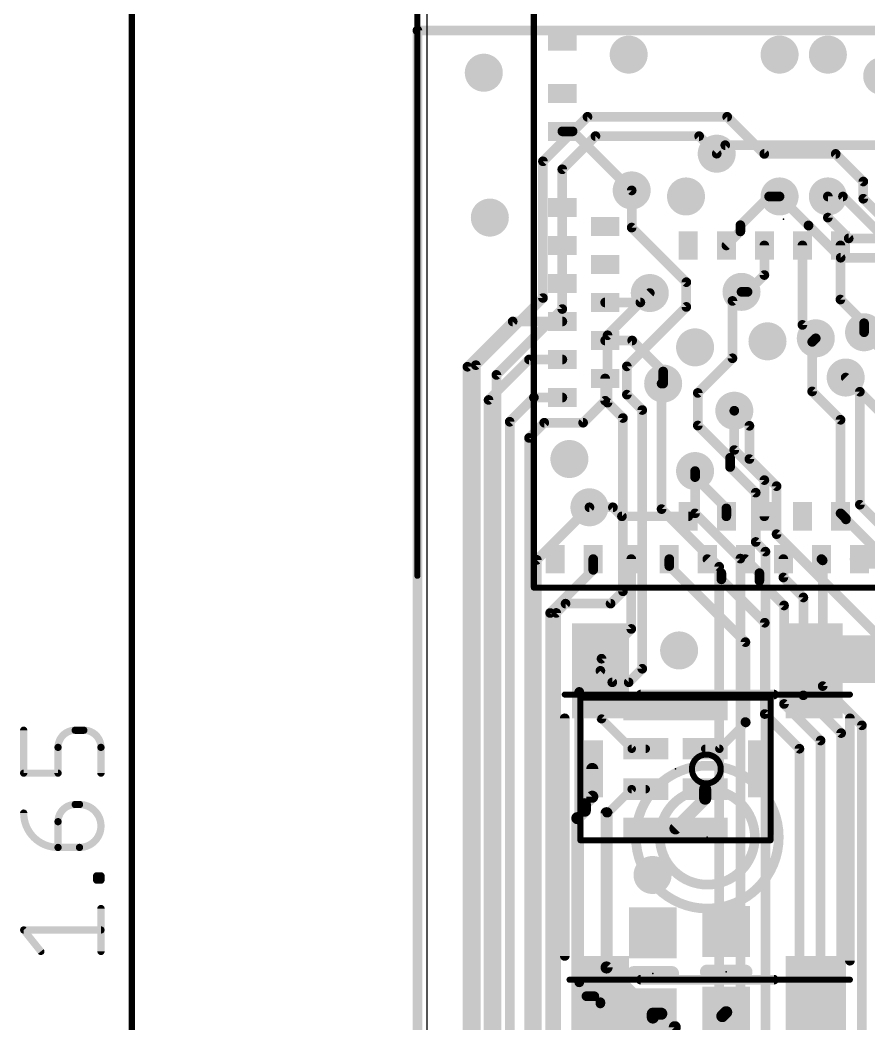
# Model space of a CAD drawing. Extents: x -8.4 to 59.4, y -0.3 to 49.3.
# Drawn here: x -8.36 to 9.5, y 17.07 to 38.19 of the extents above; entities that cross this region are included whole.
import ezdxf

# ---------------------------------------------------------------- set-up
doc = ezdxf.new("R2010")
doc.units = 0
for name, color, linetype in [('1', 12, 'CONTINUOUS'), ('16', 5, 'CONTINUOUS'), ('18', 110, 'CONTINUOUS'), ('20', 4, 'CONTINUOUS'), ('21', 40, 'CONTINUOUS'), ('22', 6, 'CONTINUOUS'), ('23', 40, 'CONTINUOUS'), ('24', 53, 'CONTINUOUS'), ('47', 253, 'CONTINUOUS'), ('52', 253, 'CONTINUOUS')]:
    doc.layers.add(name, color=color, linetype=linetype)

# ---------------------------------------------------------------- blocks, each defined once
blk = doc.blocks.new('RECT')
blk.add_solid([(-0.5, -0.5), (0.5, -0.5), (-0.5, 0.5), (0.5, 0.5)])
blk = doc.blocks.new('ROUNDV')
at = {"const_width": 0.5}
blk.add_lwpolyline([(0, -0.25, 1), (0, 0.25, 1), (0, -0.25)], format="xyb", dxfattribs=at)

msp = doc.modelspace()

# ---------------------------------------------------------------- linework, layer by layer
at = {"layer": '1'}
for points, const_width in [([(13.589, 37.973), (0, 37.973)], 0.2032), ([(0, 37.973), (0, 7.112)], 0.2032), ([(3.05, 35.85), (3.266, 35.85)], 0.2032), ([(4.5085, 34.6075), (3.266, 35.85)], 0.2032), ([(6.2974, 35.3804), (6.477, 35.56)], 0.2032), ([(10.3532, 35.56), (6.477, 35.56)], 0.2032), ([(6.7952, 33.8762), (7.3995, 34.4805)], 0.2032), ([(7.3995, 34.4805), (7.62, 34.4805)], 0.2032), ([(8.9535, 34.4805), (8.636, 34.4805)], 0.2032), ([(9.7, 33.734), (8.9535, 34.4805)], 0.2032), ([(6.5, 33.45), (6.7952, 33.7452)], 0.2032), ([(6.7952, 33.7452), (6.7952, 33.8762)], 0.2032), ([(7.3, 33.45), (7.3, 32.827)], 0.2032), ([(8.1, 33.45), (8.1, 31.778)], 0.2032), ([(8.9, 32.3115), (8.9, 33.45)], 0.2032), ([(7.3, 32.827), (6.9461, 32.4731)], 0.2032), ([(4.8895, 32.4485), (4.691, 32.25)], 0.2032), ([(6.9461, 32.4731), (6.8191, 32.4731)], 0.2032), ([(4.691, 32.25), (3.95, 32.25)], 0.2032), ([(9.398, 31.8135), (8.9, 32.3115)], 0.2032), ([(2.005, 31.85), (1.0525, 30.8975)], 0.2032), ([(3.05, 31.85), (2.005, 31.85)], 0.2032), ([(9.398, 31.623), (9.398, 31.8135)], 0.2032), ([(8.1, 31.778), (8.382, 31.496)], 0.2032), ([(3.95, 31.45), (4.5183, 31.45)], 0.2032), ([(5.1707, 30.7975), (4.5183, 31.45)], 0.2032), ([(2.348, 31.05), (1.497, 30.199)], 0.2032), ([(2.348, 31.05), (3.05, 31.05)], 0.2032), ([(1.0525, 30.8975), (1.0525, 11.2945)], 0.2032), ([(5.1707, 30.5435), (5.1707, 30.7975)], 0.2032), ([(3.95, 30.65), (3.95, 30.183)], 0.2032), ([(9.7, 29.9812), (9.0107, 30.6705)], 0.2032), ([(1.497, 30.199), (1.497, 11.4466)], 0.2032), ([(2.4515, 30.25), (1.9415, 29.74)], 0.2032), ([(3.05, 30.25), (2.4515, 30.25)], 0.2032), ([(3.95, 30.183), (3.4868, 29.7198)], 0.2032), ([(6.6675, 29.972), (6.6665, 29.971)], 0.2032), ([(6.6665, 29.971), (6.6665, 29.1455)], 0.2032), ([(1.9415, 29.74), (1.9415, 11.5852)], 0.2032), ([(2.6688, 29.7198), (2.3487, 29.3997)], 0.2032), ([(3.4868, 29.7198), (2.6688, 29.7198)], 0.2032), ([(2.3487, 29.3997), (2.3487, 11.7745)], 0.2032), ([(7.3, 28.512), (6.6665, 29.1455)], 0.2032), ([(5.842, 28.702), (5.842, 28.575)], 0.2032), ([(6.5, 27.917), (5.842, 28.575)], 0.2032), ([(7.3, 27.75), (7.3, 28.512)], 0.2032), ([(4.113, 27.94), (3.6195, 27.94)], 0.2032), ([(4.303, 27.75), (4.113, 27.94)], 0.2032), ([(6.5, 27.75), (6.5, 27.917)], 0.2032), ([(5.7, 27.75), (4.303, 27.75)], 0.2032), ([(10.1, 26.85), (9.3, 26.85)], 0.4064), ([(3.7, 26.85), (3.7, 26.6235)], 0.2032), ([(4.5, 25.381), (4.5, 26.85)], 0.2032), ([(5.3, 26.85), (5.3, 26.704)], 0.2032), ([(6.1, 26.85), (6.3952, 26.5548)], 0.2032), ([(6.9, 26.85), (7.1952, 26.5548)], 0.2032), ([(7.7, 26.85), (7.7, 26.463)], 0.2032), ([(8.5, 26.85), (8.527, 26.823)], 0.2032), ([(8.527, 26.823), (8.527, 24.177)], 0.2032), ([(3.7, 26.6235), (2.7924, 25.7159)], 0.2032), ([(5.3, 26.704), (6.9014, 25.1026)], 0.2032), ([(6.3952, 26.5548), (6.3952, 26.4238)], 0.2032), ([(7.1952, 26.5548), (7.1952, 26.3931)], 0.2032), ([(6.3952, 26.4238), (7.3078, 25.5112)], 0.2032), ([(7.1952, 26.3931), (7.7142, 25.8741)], 0.2032), ([(7.7, 26.463), (8.1206, 26.0424)], 0.2032), ([(8.1206, 26.0424), (8.1206, 23.9836)], 0.2032), ([(2.7924, 25.7159), (2.7924, 12.0909)], 0.2032), ([(7.7142, 25.8741), (7.7142, 23.8024)], 0.2032), ([(7.3078, 25.5112), (7.3078, 23.5897)], 0.2032), ([(3.8735, 24.7545), (4.5, 25.381)], 0.2032), ([(6.9014, 25.1026), (6.9014, 23.4214)], 0.2032), ([(3.8735, 23.495), (3.8735, 24.7545)], 0.2032), ([(8.1206, 23.9836), (8.9153, 23.1889)], 0.2032), ([(9.3519, 23.3521), (8.527, 24.177)], 0.2032), ([(7.7142, 23.8024), (8.4835, 23.0331)], 0.2032), ([(7.3078, 23.5897), (8.0375, 22.86)], 0.2032), ([(4.5095, 22.859), (3.8735, 23.495)], 0.1778), ([(6.9083, 23.4145), (6.3528, 22.859)], 0.1778), ([(6.9014, 23.4214), (6.9083, 23.4145)], 0.2032), ([(9.3519, 23.3521), (9.3519, 16.1751)], 0.2032), ([(8.9153, 23.1889), (8.9153, 15.9767)], 0.2032), ([(8.4835, 23.0331), (8.4835, 15.7851)], 0.2032), ([(4.8045, 22.859), (4.5095, 22.859)], 0.1778), ([(6.3528, 22.859), (6.0545, 22.859)], 0.1778), ([(8.0375, 22.86), (8.0375, 15.5845)], 0.2032), ([(3.6795, 22.434), (3.6795, 21.85)], 0.254), ([(3.6795, 21.85), (3.5227, 21.6932)], 0.254), ([(4.5084, 22.009), (4.0032, 21.5038)], 0.1778), ([(4.5084, 22.009), (4.8045, 22.009)], 0.1778), ([(6.0545, 22.009), (6.0545, 21.809)], 0.254), ([(3.5227, 21.6932), (3.5227, 21.5567)], 0.254), ([(6.0545, 21.809), (5.4295, 21.184)], 0.254), ([(3.5227, 21.5567), (3.3655, 21.3995)], 0.254), ([(3.9799, 21.5038), (3.9799, 18.2571)], 0.254), ([(3.9799, 21.5038), (4.0032, 21.5038)], 0.1778), ([(3.3655, 21.3995), (3.3655, 15.118)], 0.254), ([(3.9799, 18.2571), (4.953, 17.284)], 0.254), ([(4.953, 17.2037), (4.3863, 16.637)], 0.254), ([(4.953, 17.284), (5.1315, 17.284)], 0.254), ([(4.953, 17.284), (4.953, 17.2037)], 0.254), ([(5.415, 17.0005), (5.1315, 17.284)], 0.254), ([(6.4972, 17.316), (6.415, 17.2338)], 0.254), ([(6.415, 17.2338), (6.415, 15.625)], 0.254), ([(5.415, 15.625), (5.415, 17.0005)], 0.254)]:
    msp.add_lwpolyline(points, dxfattribs=dict(at, const_width=const_width))
for points, const_width in [([(0, 38.0238, 1), (0, 37.9222)], 0.1016), ([(0.0508, 37.973, 1), (-0.0508, 37.973)], 0.1016), ([(3.05, 35.9008, 1), (3.05, 35.7992)], 0.1016), ([(3.3019, 35.8859, 1), (3.2301, 35.8141)], 0.1016), ([(3.266, 35.7992, 1), (3.266, 35.9008)], 0.1016), ([(6.477, 35.6108, 1), (6.477, 35.5092)], 0.1016), ([(6.5129, 35.5241, 1), (6.4411, 35.5959)], 0.1016), ([(6.2615, 35.4164, 1), (6.3334, 35.3445)], 0.1016), ([(4.4726, 34.5716, 1), (4.5444, 34.6434)], 0.1016), ([(7.3995, 34.5313, 1), (7.3995, 34.4297)], 0.1016), ([(7.4354, 34.4446, 1), (7.3635, 34.5164)], 0.1016), ([(7.62, 34.4297, 1), (7.62, 34.5313)], 0.1016), ([(8.636, 34.5313, 1), (8.636, 34.4297)], 0.1016), ([(8.9894, 34.5164, 1), (8.9176, 34.4446)], 0.1016), ([(8.9535, 34.4297, 1), (8.9535, 34.5313)], 0.1016), ([(6.846, 33.8762, 1), (6.7444, 33.8762)], 0.1016), ([(6.7593, 33.9122, 1), (6.8311, 33.8403)], 0.1016), ([(6.7444, 33.7452, 1), (6.846, 33.7452)], 0.1016), ([(6.8311, 33.7093, 1), (6.7593, 33.7811)], 0.1016), ([(6.4641, 33.4859, 1), (6.5359, 33.4141)], 0.1016), ([(7.3508, 33.45, 1), (7.2492, 33.45)], 0.1016), ([(8.1508, 33.45, 1), (8.0492, 33.45)], 0.1016), ([(8.9508, 33.45, 1), (8.8492, 33.45)], 0.1016), ([(7.2492, 32.827, 1), (7.3508, 32.827)], 0.1016), ([(7.3359, 32.7911, 1), (7.2641, 32.8629)], 0.1016), ([(4.9254, 32.4126, 1), (4.8536, 32.4844)], 0.1016), ([(6.8191, 32.5239, 1), (6.8191, 32.4223)], 0.1016), ([(6.9101, 32.509, 1), (6.982, 32.4371)], 0.1016), ([(6.9461, 32.4223, 1), (6.9461, 32.5239)], 0.1016), ([(3.95, 32.3008, 1), (3.95, 32.1992)], 0.1016), ([(4.6551, 32.2859, 1), (4.7269, 32.2141)], 0.1016), ([(4.691, 32.1992, 1), (4.691, 32.3008)], 0.1016), ([(8.9359, 32.3474, 1), (8.8641, 32.2756)], 0.1016), ([(8.8492, 32.3115, 1), (8.9508, 32.3115)], 0.1016), ([(2.005, 31.9008, 1), (2.005, 31.7992)], 0.1016), ([(2.0409, 31.8141, 1), (1.9691, 31.8859)], 0.1016), ([(3.05, 31.7992, 1), (3.05, 31.9008)], 0.1016), ([(9.4488, 31.8135, 1), (9.3472, 31.8135)], 0.1016), ([(9.3621, 31.7776, 1), (9.4339, 31.8494)], 0.1016), ([(8.1359, 31.8139, 1), (8.0641, 31.7421)], 0.1016), ([(8.0492, 31.778, 1), (8.1508, 31.778)], 0.1016), ([(3.95, 31.5008, 1), (3.95, 31.3992)], 0.1016), ([(4.5542, 31.4859, 1), (4.4823, 31.4141)], 0.1016), ([(4.5183, 31.3992, 1), (4.5183, 31.5008)], 0.1016), ([(8.3461, 31.4601, 1), (8.4179, 31.5319)], 0.1016), ([(9.3472, 31.623, 1), (9.4488, 31.623)], 0.1016), ([(2.348, 31.1008, 1), (2.348, 30.9992)], 0.1016), ([(2.3839, 31.0141, 1), (2.3121, 31.0859)], 0.1016), ([(3.05, 30.9992, 1), (3.05, 31.1008)], 0.1016), ([(1.1033, 30.8975, 1), (1.0017, 30.8975)], 0.1016), ([(1.0166, 30.9334, 1), (1.0884, 30.8616)], 0.1016), ([(5.2215, 30.7975, 1), (5.12, 30.7975)], 0.1016), ([(5.1348, 30.7616, 1), (5.2067, 30.8334)], 0.1016), ([(4.0008, 30.65, 1), (3.8992, 30.65)], 0.1016), ([(9.0466, 30.7064, 1), (8.9747, 30.6346)], 0.1016), ([(5.12, 30.5435, 1), (5.2215, 30.5435)], 0.1016), ([(1.5478, 30.199, 1), (1.4462, 30.199)], 0.1016), ([(1.4611, 30.2349, 1), (1.5329, 30.1631)], 0.1016), ([(2.4515, 30.3008, 1), (2.4515, 30.1992)], 0.1016), ([(2.4874, 30.2141, 1), (2.4156, 30.2859)], 0.1016), ([(3.05, 30.1992, 1), (3.05, 30.3008)], 0.1016), ([(3.8992, 30.183, 1), (4.0008, 30.183)], 0.1016), ([(3.9859, 30.1471, 1), (3.9141, 30.2189)], 0.1016), ([(6.7173, 29.971, 1), (6.6157, 29.971)], 0.1016), ([(6.6306, 30.0069, 1), (6.7024, 29.9351)], 0.1016), ([(6.7034, 29.9361, 1), (6.6316, 30.0079)], 0.1016), ([(1.9923, 29.74, 1), (1.8907, 29.74)], 0.1016), ([(1.9056, 29.7759, 1), (1.9774, 29.7041)], 0.1016), ([(2.6688, 29.7706, 1), (2.6688, 29.669)], 0.1016), ([(2.7047, 29.6839, 1), (2.6329, 29.7557)], 0.1016), ([(3.4509, 29.7557, 1), (3.5227, 29.6839)], 0.1016), ([(3.4868, 29.669, 1), (3.4868, 29.7706)], 0.1016), ([(2.3995, 29.3997, 1), (2.2979, 29.3997)], 0.1016), ([(2.3128, 29.4356, 1), (2.3846, 29.3638)], 0.1016), ([(6.7024, 29.1814, 1), (6.6306, 29.1096)], 0.1016), ([(6.6157, 29.1455, 1), (6.7173, 29.1455)], 0.1016), ([(5.8928, 28.702, 1), (5.7912, 28.702)], 0.1016), ([(5.8779, 28.6109, 1), (5.8061, 28.5391)], 0.1016), ([(5.7912, 28.575, 1), (5.8928, 28.575)], 0.1016), ([(7.3508, 28.512, 1), (7.2492, 28.512)], 0.1016), ([(7.2641, 28.4761, 1), (7.3359, 28.5479)], 0.1016), ([(3.6195, 27.9908, 1), (3.6195, 27.8892)], 0.1016), ([(4.1489, 27.9759, 1), (4.0771, 27.9041)], 0.1016), ([(4.113, 27.8892, 1), (4.113, 27.9908)], 0.1016), ([(6.5508, 27.917, 1), (6.4492, 27.917)], 0.1016), ([(6.4641, 27.8811, 1), (6.5359, 27.9529)], 0.1016), ([(4.303, 27.8008, 1), (4.303, 27.6992)], 0.1016), ([(4.2671, 27.7141, 1), (4.3389, 27.7859)], 0.1016), ([(5.7, 27.6992, 1), (5.7, 27.8008)], 0.1016), ([(6.4492, 27.75, 1), (6.5508, 27.75)], 0.1016), ([(7.2492, 27.75, 1), (7.3508, 27.75)], 0.1016), ([(9.3, 26.9516, 1), (9.3, 26.7484)], 0.2032), ([(3.7508, 26.85, 1), (3.6492, 26.85)], 0.1016), ([(4.5508, 26.85, 1), (4.4492, 26.85)], 0.1016), ([(5.3508, 26.85, 1), (5.2492, 26.85)], 0.1016), ([(6.1359, 26.8859, 1), (6.0641, 26.8141)], 0.1016), ([(6.9359, 26.8859, 1), (6.8641, 26.8141)], 0.1016), ([(7.7508, 26.85, 1), (7.6492, 26.85)], 0.1016), ([(8.5359, 26.8859, 1), (8.4641, 26.8141)], 0.1016), ([(8.5778, 26.823, 1), (8.4762, 26.823)], 0.1016), ([(8.4911, 26.7871, 1), (8.5629, 26.8589)], 0.1016), ([(3.6492, 26.6235, 1), (3.7508, 26.6235)], 0.1016), ([(3.7359, 26.5876, 1), (3.6641, 26.6594)], 0.1016), ([(5.3359, 26.7399, 1), (5.2641, 26.6681)], 0.1016), ([(5.2492, 26.704, 1), (5.3508, 26.704)], 0.1016), ([(6.446, 26.5548, 1), (6.3444, 26.5548)], 0.1016), ([(6.3593, 26.5189, 1), (6.4311, 26.5907)], 0.1016), ([(7.246, 26.5548, 1), (7.1444, 26.5548)], 0.1016), ([(7.1593, 26.5189, 1), (7.2311, 26.5907)], 0.1016), ([(6.4311, 26.4597, 1), (6.3593, 26.3878)], 0.1016), ([(6.3444, 26.4238, 1), (6.446, 26.4238)], 0.1016), ([(7.2311, 26.429, 1), (7.1593, 26.3571)], 0.1016), ([(7.1444, 26.3931, 1), (7.246, 26.3931)], 0.1016), ([(7.7359, 26.4989, 1), (7.6641, 26.4271)], 0.1016), ([(7.6492, 26.463, 1), (7.7508, 26.463)], 0.1016), ([(8.1714, 26.0424, 1), (8.0698, 26.0424)], 0.1016), ([(8.0847, 26.0065, 1), (8.1565, 26.0783)], 0.1016), ([(2.8432, 25.7159, 1), (2.7416, 25.7159)], 0.1016), ([(2.7565, 25.7518, 1), (2.8283, 25.68)], 0.1016), ([(7.765, 25.8741, 1), (7.6634, 25.8741)], 0.1016), ([(7.6783, 25.8381, 1), (7.7501, 25.91)], 0.1016), ([(7.3586, 25.5112, 1), (7.257, 25.5112)], 0.1016), ([(7.2719, 25.4752, 1), (7.3437, 25.5471)], 0.1016), ([(4.4492, 25.381, 1), (4.5508, 25.381)], 0.1016), ([(4.5359, 25.3451, 1), (4.4641, 25.4169)], 0.1016), ([(6.9522, 25.1026, 1), (6.8506, 25.1026)], 0.1016), ([(6.8655, 25.0667, 1), (6.9373, 25.1385)], 0.1016), ([(3.9243, 24.7545, 1), (3.8227, 24.7545)], 0.1016), ([(3.8376, 24.7904, 1), (3.9094, 24.7186)], 0.1016), ([(8.1565, 24.0196, 1), (8.0847, 23.9477)], 0.1016), ([(8.5629, 24.2129, 1), (8.4911, 24.1411)], 0.1016), ([(8.4762, 24.177, 1), (8.5778, 24.177)], 0.1016), ([(7.7501, 23.8383, 1), (7.6783, 23.7665)], 0.1016), ([(8.0698, 23.9836, 1), (8.1714, 23.9836)], 0.1016), ([(7.3437, 23.6256, 1), (7.2719, 23.5538)], 0.1016), ([(7.6634, 23.8024, 1), (7.765, 23.8024)], 0.1016), ([(3.8227, 23.495, 1), (3.9243, 23.495)], 0.1016), ([(3.9049, 23.5264, 1), (3.8421, 23.4636)], 0.0889), ([(6.9373, 23.4573, 1), (6.8655, 23.3854)], 0.1016), ([(6.8506, 23.4214, 1), (6.9522, 23.4214)], 0.1016), ([(6.8724, 23.3786, 1), (6.9442, 23.4504)], 0.1016), ([(6.9397, 23.3831, 1), (6.8769, 23.4459)], 0.0889), ([(7.257, 23.5897, 1), (7.3586, 23.5897)], 0.1016), ([(9.4027, 23.3521, 1), (9.3011, 23.3521)], 0.1016), ([(8.9661, 23.1889, 1), (8.8645, 23.1889)], 0.1016), ([(8.8794, 23.153, 1), (8.9512, 23.2249)], 0.1016), ([(9.316, 23.3162, 1), (9.3878, 23.388)], 0.1016), ([(8.5343, 23.0331, 1), (8.4327, 23.0331)], 0.1016), ([(8.4476, 22.9972, 1), (8.5194, 23.069)], 0.1016), ([(4.5095, 22.9035, 1), (4.5095, 22.8146)], 0.0889), ([(4.4781, 22.8276, 1), (4.5409, 22.8904)], 0.0889), ([(4.8045, 22.8146, 1), (4.8045, 22.9035)], 0.0889), ([(6.0545, 22.9035, 1), (6.0545, 22.8146)], 0.0889), ([(6.3214, 22.8904, 1), (6.3842, 22.8276)], 0.0889), ([(6.3528, 22.8146, 1), (6.3528, 22.9035)], 0.0889), ([(8.0883, 22.86, 1), (7.9867, 22.86)], 0.1016), ([(8.0016, 22.8241, 1), (8.0734, 22.8959)], 0.1016), ([(3.743, 22.434, 1), (3.616, 22.434)], 0.127), ([(3.7244, 21.8051, 1), (3.6346, 21.8949)], 0.127), ([(4.5084, 22.0535, 1), (4.5084, 21.9645)], 0.0889), ([(4.5398, 21.9776, 1), (4.477, 22.0404)], 0.0889), ([(4.8045, 21.9645, 1), (4.8045, 22.0535)], 0.0889), ([(6.118, 22.009, 1), (5.991, 22.009)], 0.127), ([(3.4777, 21.7381, 1), (3.5676, 21.6483)], 0.127), ([(3.5861, 21.6932, 1), (3.4592, 21.6932)], 0.127), ([(3.616, 21.85, 1), (3.743, 21.85)], 0.127), ([(5.991, 21.809, 1), (6.118, 21.809)], 0.127), ([(6.0994, 21.7641, 1), (6.0096, 21.8539)], 0.127), ([(3.4592, 21.5567, 1), (3.5861, 21.5567)], 0.127), ([(3.5676, 21.5117, 1), (3.4777, 21.6016)], 0.127), ([(4.0434, 21.5038, 1), (3.9164, 21.5038)], 0.127), ([(3.9799, 21.5483, 1), (3.9799, 21.4594)], 0.0889), ([(3.9718, 21.5352, 1), (4.0346, 21.4724)], 0.0889), ([(4.0032, 21.4594, 1), (4.0032, 21.5483)], 0.0889), ([(3.429, 21.3995, 1), (3.302, 21.3995)], 0.127), ([(3.3206, 21.4444, 1), (3.4104, 21.3546)], 0.127), ([(5.3846, 21.2289, 1), (5.4744, 21.1391)], 0.127), ([(4.0248, 18.3021, 1), (3.9349, 18.2122)], 0.127), ([(3.9164, 18.2571, 1), (4.0434, 18.2571)], 0.127), ([(4.953, 17.3475, 1), (4.953, 17.2205)], 0.127), ([(5.0165, 17.284, 1), (4.8895, 17.284)], 0.127), ([(4.9081, 17.2391, 1), (4.9979, 17.3289)], 0.127), ([(4.9979, 17.1588, 1), (4.9081, 17.2487)], 0.127), ([(5.1764, 17.3289, 1), (5.0866, 17.2391)], 0.127), ([(5.1315, 17.2205, 1), (5.1315, 17.3475)], 0.127), ([(6.4785, 17.2338, 1), (6.3515, 17.2338)], 0.127), ([(6.3701, 17.2787, 1), (6.4599, 17.1889)], 0.127), ([(6.5421, 17.2711, 1), (6.4523, 17.3609)], 0.127), ([(4.8895, 17.2037, 1), (5.0165, 17.2037)], 0.127), ([(5.4785, 17.0005, 1), (5.3515, 17.0005)], 0.127), ([(5.3701, 16.9556, 1), (5.4599, 17.0454)], 0.127)]:
    msp.add_lwpolyline(points, format="xyb", dxfattribs=dict(at, const_width=const_width))
at = {"layer": '16', "const_width": 0.2032}
for points in [[(13.589, 37.973), (0, 37.973)], [(0, 37.973), (0, 7.112)], [(2.6416, 35.2203), (3.5782, 36.1569)], [(3.5782, 36.1569), (6.5178, 36.1569)], [(6.5178, 36.1569), (7.2989, 35.3758)], [(3.048, 35.052), (3.7465, 35.7505)], [(5.9274, 35.7505), (3.7465, 35.7505)], [(6.2974, 35.3804), (5.9274, 35.7505)], [(2.6416, 32.3437), (2.6416, 35.2203)], [(7.2989, 35.3758), (8.801, 35.3758)], [(8.801, 35.3758), (9.3818, 34.795)], [(3.048, 32.1118), (3.048, 35.052)], [(9.3818, 34.795), (9.3818, 34.4332)], [(4.5085, 33.8263), (4.5085, 34.6075)], [(7.62, 34.4805), (8.2296, 33.8709)], [(8.636, 34.4805), (8.636, 34.036)], [(9.3818, 34.4332), (9.779, 34.036)], [(9.0742, 33.5979), (8.636, 34.036)], [(5.6579, 32.677), (4.5085, 33.8263)], [(8.2296, 33.8709), (8.2296, 33.8677)], [(8.2296, 33.8677), (8.9058, 33.1915)], [(9.0742, 33.5979), (13.0812, 33.5979)], [(8.9058, 33.1915), (12.9129, 33.1915)], [(5.6579, 32.1565), (5.6579, 32.677)], [(4.0005, 31.5595), (4.8895, 32.4485)], [(6.8191, 32.4731), (6.6286, 32.2826)], [(1.2287, 30.9307), (2.6416, 32.3437)], [(6.6286, 32.2826), (6.6286, 31.0761)], [(1.6621, 30.7259), (3.048, 32.1118)], [(5.6579, 32.1565), (4.4069, 30.9056)], [(9.398, 31.623), (9.7155, 31.3055)], [(4.0005, 30.1422), (4.0005, 31.5595)], [(8.382, 31.496), (8.3058, 31.4198)], [(8.3058, 31.4198), (8.3058, 30.3785)], [(6.6286, 31.0761), (5.8992, 30.3467)], [(1.2287, 30.9307), (1.2287, 14.1358)], [(4.4069, 30.9056), (4.4069, 30.3105)], [(1.6621, 30.7259), (1.6621, 14.4002)], [(5.1372, 27.902), (5.1372, 30.5435)], [(5.1372, 30.5435), (5.1707, 30.5435)], [(9.0107, 30.6705), (9.3091, 30.3721)], [(5.8992, 30.3467), (5.8992, 29.6608)], [(8.3058, 30.3785), (8.9027, 29.7816)], [(9.3091, 30.3721), (9.3091, 27.9949)], [(4.3243, 29.8184), (4.0005, 30.1422)], [(4.4069, 30.3105), (4.7308, 29.9867)], [(4.7308, 29.9867), (4.7308, 24.5428)], [(6.6675, 29.972), (6.985, 29.6545)], [(4.3243, 26.1731), (4.3243, 29.8184)], [(8.9027, 29.7816), (8.9027, 27.813)], [(5.8992, 29.6608), (6.5786, 28.9814)], [(6.985, 29.6545), (6.985, 28.956)], [(6.5786, 28.9814), (6.5786, 28.7877)], [(7.5565, 28.3845), (6.985, 28.956)], [(5.842, 27.813), (5.842, 28.702)], [(6.5786, 28.7877), (7.1184, 28.2479)], [(7.1184, 28.2479), (7.1184, 27.2108)], [(7.5565, 28.3845), (7.5565, 27.3747)], [(10.8118, 26.4922), (9.3091, 27.9949)], [(3.6195, 27.94), (2.513, 26.8335)], [(6.35, 26.6892), (5.1372, 27.902)], [(6.7945, 26.8605), (5.842, 27.813)], [(8.9027, 27.813), (9.017, 27.6987)], [(9.017, 27.6987), (9.017, 27.686)], [(9.017, 27.686), (13.8364, 22.8666)], [(7.5565, 27.3747), (9.9187, 25.0125)], [(7.1184, 27.2108), (7.3222, 27.007)], [(7.3222, 27.007), (7.3222, 16.3857)], [(2.513, 26.8335), (2.513, 16.2257)], [(6.7945, 26.8605), (6.7945, 16.3028)], [(6.35, 26.6892), (6.35, 16.1725)], [(4.064, 25.9128), (4.3243, 26.1731)], [(2.921, 25.7175), (3.1163, 25.9128)], [(3.1163, 25.9128), (4.064, 25.9128)], [(2.921, 16.3925), (2.921, 25.7175)], [(3.4055, 24.0555), (3.85, 24.5)], [(3.85, 24.5), (4.1, 24.257)], [(4.7308, 24.5428), (4.445, 24.257)], [(4.445, 24.257), (4.1, 24.257)], [(3.4055, 24.0555), (3.4055, 17.9445)], [(3.85, 17.5), (3.4055, 17.9445)], [(7.7978, 13.4112), (3.556, 17.653)], [(3.556, 17.653), (3.723, 17.653)], [(3.723, 17.653), (3.85, 17.526)], [(3.85, 17.5), (3.85, 17.526)]]:
    msp.add_lwpolyline(points, dxfattribs=at)
at = {"layer": '16', "const_width": 0.1016}
for points in [[(0, 38.0238, 1), (0, 37.9222)], [(0.0508, 37.973, 1), (-0.0508, 37.973)], [(3.5782, 36.2077, 1), (3.5782, 36.1061)], [(3.6141, 36.121, 1), (3.5422, 36.1928)], [(6.5537, 36.1928, 1), (6.4819, 36.121)], [(6.5178, 36.1061, 1), (6.5178, 36.2077)], [(3.7465, 35.8013, 1), (3.7465, 35.6997)], [(3.7824, 35.7146, 1), (3.7106, 35.7864)], [(5.9633, 35.7864, 1), (5.8915, 35.7146)], [(5.9274, 35.6997, 1), (5.9274, 35.8013)], [(2.6924, 35.2203, 1), (2.5908, 35.2203)], [(2.6057, 35.2563, 1), (2.6775, 35.1844)], [(6.2615, 35.3445, 1), (6.3334, 35.4164)], [(7.2989, 35.4267, 1), (7.2989, 35.325)], [(7.2629, 35.3399, 1), (7.3348, 35.4118)], [(8.8369, 35.4118, 1), (8.765, 35.3399)], [(8.801, 35.325, 1), (8.801, 35.4267)], [(3.0988, 35.052, 1), (2.9972, 35.052)], [(3.0121, 35.0879, 1), (3.0839, 35.0161)], [(9.4326, 34.795, 1), (9.331, 34.795)], [(9.3459, 34.7591, 1), (9.4177, 34.831)], [(4.5593, 34.6075, 1), (4.4577, 34.6075)], [(7.6559, 34.5164, 1), (7.5841, 34.4446)], [(8.6868, 34.4805, 1), (8.5852, 34.4805)], [(9.4177, 34.4691, 1), (9.3459, 34.3973)], [(9.331, 34.4332, 1), (9.4326, 34.4332)], [(8.6719, 34.0719, 1), (8.6001, 34.0001)], [(8.5852, 34.036, 1), (8.6868, 34.036)], [(4.5444, 33.8622, 1), (4.4726, 33.7904)], [(4.4577, 33.8263, 1), (4.5593, 33.8263)], [(8.2804, 33.8709, 1), (8.1788, 33.8709)], [(8.2655, 33.9036, 1), (8.1937, 33.8317)], [(8.1788, 33.8677, 1), (8.2804, 33.8677)], [(8.1937, 33.835, 1), (8.2655, 33.9068)], [(9.0742, 33.6487, 1), (9.0742, 33.547)], [(9.0382, 33.5619, 1), (9.1101, 33.6338)], [(8.9058, 33.2423, 1), (8.9058, 33.1407)], [(8.8699, 33.1555, 1), (8.9417, 33.2274)], [(5.7087, 32.677, 1), (5.6071, 32.677)], [(5.6219, 32.641, 1), (5.6938, 32.7129)], [(4.9254, 32.4126, 1), (4.8536, 32.4844)], [(6.855, 32.4371, 1), (6.7831, 32.509)], [(2.5908, 32.3437, 1), (2.6924, 32.3437)], [(2.6775, 32.3077, 1), (2.6057, 32.3796)], [(6.5926, 32.3185, 1), (6.6645, 32.2466)], [(6.6794, 32.2826, 1), (6.5778, 32.2826)], [(2.9972, 32.1118, 1), (3.0988, 32.1118)], [(3.0839, 32.0759, 1), (3.0121, 32.1477)], [(5.6071, 32.1565, 1), (5.7087, 32.1565)], [(5.6938, 32.1206, 1), (5.6219, 32.1925)], [(9.4339, 31.6589, 1), (9.3621, 31.5871)], [(4.0513, 31.5595, 1), (3.9497, 31.5595)], [(3.9646, 31.5954, 1), (4.0364, 31.5236)], [(8.3566, 31.4198, 1), (8.255, 31.4198)], [(8.2699, 31.4557, 1), (8.3417, 31.3839)], [(8.4179, 31.4601, 1), (8.3461, 31.5319)], [(6.5778, 31.0761, 1), (6.6794, 31.0761)], [(6.6645, 31.0401, 1), (6.5926, 31.112)], [(1.2795, 30.9307, 1), (1.1779, 30.9307)], [(1.1928, 30.9667, 1), (1.2646, 30.8948)], [(4.4577, 30.9056, 1), (4.3561, 30.9056)], [(4.371, 30.9415, 1), (4.4428, 30.8697)], [(1.7129, 30.7259, 1), (1.6113, 30.7259)], [(1.6262, 30.7618, 1), (1.698, 30.69)], [(5.1879, 30.5435, 1), (5.0864, 30.5435)], [(5.1372, 30.5943, 1), (5.1372, 30.4927)], [(5.1707, 30.4927, 1), (5.1707, 30.5943)], [(9.0466, 30.7064, 1), (8.9747, 30.6346)], [(5.8632, 30.3826, 1), (5.9351, 30.3107)], [(5.95, 30.3467, 1), (5.8484, 30.3467)], [(8.3417, 30.4145, 1), (8.2699, 30.3426)], [(8.255, 30.3785, 1), (8.3566, 30.3785)], [(9.3599, 30.3721, 1), (9.2583, 30.3721)], [(9.2732, 30.3361, 1), (9.345, 30.408)], [(4.0364, 30.1781, 1), (3.9646, 30.1063)], [(4.4428, 30.3465, 1), (4.371, 30.2746)], [(4.3561, 30.3105, 1), (4.4577, 30.3105)], [(3.9497, 30.1422, 1), (4.0513, 30.1422)], [(4.7816, 29.9867, 1), (4.68, 29.9867)], [(4.6948, 29.9508, 1), (4.7667, 30.0226)], [(6.7034, 30.0079, 1), (6.6316, 29.9361)], [(4.3751, 29.8184, 1), (4.2736, 29.8184)], [(4.2884, 29.7824, 1), (4.3603, 29.8543)], [(8.9535, 29.7816, 1), (8.8519, 29.7816)], [(8.8668, 29.7457, 1), (8.9386, 29.8176)], [(5.9351, 29.6968, 1), (5.8632, 29.6249)], [(5.8484, 29.6608, 1), (5.95, 29.6608)], [(7.0358, 29.6545, 1), (6.9342, 29.6545)], [(6.9491, 29.6186, 1), (7.0209, 29.6904)], [(6.6294, 28.9814, 1), (6.5278, 28.9814)], [(6.5427, 28.9455, 1), (6.6145, 29.0173)], [(7.0209, 28.9919, 1), (6.9491, 28.9201)], [(6.9342, 28.956, 1), (7.0358, 28.956)], [(5.8928, 28.702, 1), (5.7912, 28.702)], [(6.6145, 28.8236, 1), (6.5427, 28.7517)], [(6.5278, 28.7877, 1), (6.6294, 28.7877)], [(7.1692, 28.2479, 1), (7.0676, 28.2479)], [(7.0824, 28.212, 1), (7.1543, 28.2838)], [(7.6073, 28.3845, 1), (7.5057, 28.3845)], [(7.5206, 28.3486, 1), (7.5924, 28.4204)], [(9.345, 28.0308, 1), (9.2732, 27.9589)], [(3.6554, 27.9041, 1), (3.5836, 27.9759)], [(5.1731, 27.938, 1), (5.1012, 27.8661)], [(5.0864, 27.902, 1), (5.1879, 27.902)], [(5.8779, 27.8489, 1), (5.8061, 27.7771)], [(8.9386, 27.8489, 1), (8.8668, 27.7771)], [(9.2583, 27.9949, 1), (9.3599, 27.9949)], [(5.7912, 27.813, 1), (5.8928, 27.813)], [(8.8519, 27.813, 1), (8.9535, 27.813)], [(9.0678, 27.6987, 1), (8.9662, 27.6987)], [(9.0529, 27.7219, 1), (8.9811, 27.6501)], [(8.9662, 27.686, 1), (9.0678, 27.686)], [(8.9811, 27.6628, 1), (9.0529, 27.7346)], [(7.5924, 27.4107, 1), (7.5206, 27.3388)], [(7.1543, 27.2467, 1), (7.0824, 27.1749)], [(7.0676, 27.2108, 1), (7.1692, 27.2108)], [(7.5057, 27.3747, 1), (7.6073, 27.3747)], [(7.373, 27.007, 1), (7.2714, 27.007)], [(7.2863, 26.971, 1), (7.3581, 27.0429)], [(2.5638, 26.8335, 1), (2.4622, 26.8335)], [(2.4771, 26.8694, 1), (2.5489, 26.7976)], [(6.8453, 26.8605, 1), (6.7437, 26.8605)], [(6.7586, 26.8246, 1), (6.8304, 26.8964)], [(6.4008, 26.6892, 1), (6.2992, 26.6892)], [(6.3141, 26.6533, 1), (6.3859, 26.7251)], [(4.2736, 26.1731, 1), (4.3751, 26.1731)], [(4.3603, 26.1372, 1), (4.2884, 26.2091)], [(3.1163, 25.9636, 1), (3.1163, 25.862)], [(3.1522, 25.8769, 1), (3.0804, 25.9487)], [(4.0281, 25.9487, 1), (4.0999, 25.8769)], [(4.064, 25.862, 1), (4.064, 25.9636)], [(2.9718, 25.7175, 1), (2.8702, 25.7175)], [(2.8851, 25.7534, 1), (2.9569, 25.6816)], [(3.8854, 24.5364, 1), (3.8146, 24.4636)], [(3.8859, 24.4641, 1), (3.8141, 24.5359)], [(4.68, 24.5428, 1), (4.7816, 24.5428)], [(4.7667, 24.5068, 1), (4.6948, 24.5787)], [(4.1, 24.3078, 1), (4.1, 24.2062)], [(4.0646, 24.2206, 1), (4.1354, 24.2934)], [(4.4091, 24.2929, 1), (4.4809, 24.2211)], [(4.445, 24.2062, 1), (4.445, 24.3078)], [(3.4563, 24.0555, 1), (3.3547, 24.0555)], [(3.3696, 24.0914, 1), (3.4414, 24.0196)], [(3.4414, 17.9804, 1), (3.3696, 17.9086)], [(3.3547, 17.9445, 1), (3.4563, 17.9445)], [(3.5919, 17.6889, 1), (3.5201, 17.6171)], [(3.556, 17.7038, 1), (3.556, 17.6022)], [(3.7589, 17.6889, 1), (3.6871, 17.6171)], [(3.723, 17.6022, 1), (3.723, 17.7038)], [(3.9008, 17.526, 1), (3.7992, 17.526)], [(3.7992, 17.5, 1), (3.9008, 17.5)], [(3.8141, 17.4901, 1), (3.8859, 17.5619)], [(3.8141, 17.4641, 1), (3.8859, 17.5359)]]:
    msp.add_lwpolyline(points, format="xyb", dxfattribs=at)
at = {"layer": '20'}
msp.add_line((0.2, 39), (0.2, 3), dxfattribs=at)
at = {"layer": '21'}
for points, const_width in [([(2.45, 26.25), (2.45, 41.75)], 0.127), ([(12.95, 26.25), (2.45, 26.25)], 0.127), ([(3.4295, 20.934), (3.4295, 23.934)], 0.127), ([(3.4295, 23.934), (7.4295, 23.934)], 0.127), ([(7.4295, 23.934), (7.4295, 20.934)], 0.127), ([(7.4295, 20.934), (3.4295, 20.934)], 0.127), ([(5.353, 18.134), (4.553, 18.134)], 0.3048), ([(6.8972, 18.166), (6.0972, 18.166)], 0.3048)]:
    msp.add_lwpolyline(points, dxfattribs=dict(at, const_width=const_width))
for points, const_width in [([(2.45, 26.2817, 1), (2.45, 26.2183)], 0.0635), ([(2.4183, 26.25, 1), (2.4818, 26.25)], 0.0635), ([(3.4613, 23.934, 1), (3.3977, 23.934)], 0.0635), ([(3.4295, 23.9657, 1), (3.4295, 23.9023)], 0.0635), ([(7.4612, 23.934, 1), (7.3978, 23.934)], 0.0635), ([(7.4295, 23.9023, 1), (7.4295, 23.9657)], 0.0635), ([(6.0795, 22.1299, 1), (6.0795, 22.7381, 1), (6.0795, 22.1299)], 0.127), ([(3.3977, 20.934, 1), (3.4613, 20.934)], 0.0635), ([(3.4295, 20.9657, 1), (3.4295, 20.9023)], 0.0635), ([(7.3978, 20.934, 1), (7.4612, 20.934)], 0.0635), ([(7.4295, 20.9023, 1), (7.4295, 20.9657)], 0.0635), ([(4.553, 18.2102, 1), (4.553, 18.0578)], 0.1524), ([(5.353, 18.0578, 1), (5.353, 18.2102)], 0.1524), ([(6.0972, 18.2422, 1), (6.0972, 18.0898)], 0.1524), ([(6.8972, 18.0898, 1), (6.8972, 18.2422)], 0.1524)]:
    msp.add_lwpolyline(points, format="xyb", dxfattribs=dict(at, const_width=const_width))
at = {"layer": '22', "const_width": 0.2032}
for points in [[(7.5, 24), (4.7, 24)], [(3.1, 23.5), (3.1, 18.5)], [(9.1, 18.4), (9.1, 23.5)], [(4.7, 18), (7.5, 18)]]:
    msp.add_lwpolyline(points, dxfattribs=at)
at = {"layer": '22'}
for points, const_width in [([(4.7, 24.0508, 1), (4.7, 23.9492)], 0.1016), ([(7.5, 23.9492, 1), (7.5, 24.0508)], 0.1016), ([(3.1508, 23.5, 1), (3.0492, 23.5)], 0.1016), ([(9.1508, 23.5, 1), (9.0492, 23.5)], 0.1016), ([(6.1, 19.4967, 1), (6.1, 22.5033, 1), (6.1, 19.4967)], 0.2032), ([(6.1, 20, 1), (6.1, 22, 1), (6.1, 20)], 0.2032), ([(3.0492, 18.5, 1), (3.1508, 18.5)], 0.1016), ([(9.0492, 18.4, 1), (9.1508, 18.4)], 0.1016), ([(4.7, 18.0508, 1), (4.7, 17.9492)], 0.1016), ([(7.5, 17.9492, 1), (7.5, 18.0508)], 0.1016)]:
    msp.add_lwpolyline(points, format="xyb", dxfattribs=dict(at, const_width=const_width))
at = {"layer": '23'}
for p in [(7.7, 34), (5.4295, 22.434), (6.4972, 18.166), (4.953, 18.134)]:
    msp.add_point(p, dxfattribs=at)
at = {"layer": '24'}
msp.add_point((6.1, 21), dxfattribs=at)
at = {"layer": '47'}
for points, const_width in [([(0, 26.5), (0, 46.35)], 0.13), ([(-6.0071, 41.935), (-6.0071, 0.065)], 0.13), ([(-8.2834, 22.3463), (-8.2834, 23.2494)], 0.1524), ([(-7.019, 23.2494), (-7.1997, 23.2494)], 0.1524), ([(-7.5609, 22.8882), (-7.5609, 22.3463)], 0.1524), ([(-6.6578, 22.3463), (-6.6578, 22.8882)], 0.1524), ([(-7.5609, 22.3463), (-8.2834, 22.3463)], 0.1524), ([(-7.1997, 21.6863), (-7.1094, 21.6863)], 0.1524), ([(-7.5609, 20.7832), (-7.5609, 21.325)], 0.1524), ([(-7.1094, 20.7832), (-7.5609, 20.7832)], 0.1524), ([(-6.7481, 20.0954), (-6.7481, 20.1857)], 0.1524), ([(-6.7481, 20.1857), (-6.6578, 20.1857)], 0.1524), ([(-6.6578, 20.0954), (-6.7481, 20.0954)], 0.1524), ([(-6.6578, 20.1857), (-6.6578, 20.0954)], 0.1524), ([(-6.6578, 18.5948), (-6.6578, 19.4979)], 0.1524), ([(-7.9222, 18.5948), (-8.2834, 19.0464)], 0.1524), ([(-8.2834, 19.0464), (-6.6578, 19.0464)], 0.1524)]:
    msp.add_lwpolyline(points, dxfattribs=dict(at, const_width=const_width))
for points, const_width in [([(-0.0325, 26.5, 1), (0.0325, 26.5)], 0.065), ([(-8.2453, 23.2494, 1), (-8.3215, 23.2494)], 0.0762), ([(-7.1997, 23.2494, 0.4142), (-7.5609, 22.8882)], 0.1524), ([(-7.1997, 23.2875, 1), (-7.1997, 23.2113)], 0.0762), ([(-7.1997, 23.2113, 1), (-7.1997, 23.2875)], 0.0762), ([(-6.6578, 22.8882, 0.4142), (-7.019, 23.2494)], 0.1524), ([(-7.019, 23.2875, 1), (-7.019, 23.2113)], 0.0762), ([(-7.019, 23.2113, 1), (-7.019, 23.2875)], 0.0762), ([(-7.5228, 22.8882, 1), (-7.599, 22.8882)], 0.0762), ([(-7.599, 22.8882, 1), (-7.5228, 22.8882)], 0.0762), ([(-6.6197, 22.8882, 1), (-6.6959, 22.8882)], 0.0762), ([(-6.6959, 22.8882, 1), (-6.6197, 22.8882)], 0.0762), ([(-8.2834, 22.3844, 1), (-8.2834, 22.3082)], 0.0762), ([(-7.5609, 22.3082, 1), (-7.5609, 22.3844)], 0.0762), ([(-8.3215, 22.3463, 1), (-8.2453, 22.3463)], 0.0762), ([(-7.599, 22.3463, 1), (-7.5228, 22.3463)], 0.0762), ([(-6.6959, 22.3463, 1), (-6.6197, 22.3463)], 0.0762), ([(-7.1997, 21.6863, 0.4142), (-7.5609, 21.325)], 0.1524), ([(-7.1997, 21.7244, 1), (-7.1997, 21.6482)], 0.0762), ([(-7.1997, 21.6482, 1), (-7.1997, 21.7244)], 0.0762), ([(-7.1094, 20.7832, 1), (-7.1094, 21.6863)], 0.1524), ([(-7.1094, 21.7244, 1), (-7.1094, 21.6482)], 0.0762), ([(-7.1094, 21.6482, 1), (-7.1094, 21.7244)], 0.0762), ([(-8.2834, 21.5057, 0.4142), (-7.5609, 20.7832)], 0.1524), ([(-8.2453, 21.5057, 1), (-8.3215, 21.5057)], 0.0762), ([(-7.5228, 21.325, 1), (-7.599, 21.325)], 0.0762), ([(-7.599, 21.325, 1), (-7.5228, 21.325)], 0.0762), ([(-7.5609, 20.8213, 1), (-7.5609, 20.7451)], 0.0762), ([(-7.599, 20.7832, 1), (-7.5228, 20.7832)], 0.0762), ([(-7.5609, 20.7451, 1), (-7.5609, 20.8213)], 0.0762), ([(-7.1094, 20.8213, 1), (-7.1094, 20.7451)], 0.0762), ([(-7.1094, 20.7451, 1), (-7.1094, 20.8213)], 0.0762), ([(-6.71, 20.1857, 1), (-6.7862, 20.1857)], 0.0762), ([(-6.7481, 20.2238, 1), (-6.7481, 20.1476)], 0.0762), ([(-6.7481, 20.1335, 1), (-6.7481, 20.0573)], 0.0762), ([(-6.7862, 20.0954, 1), (-6.71, 20.0954)], 0.0762), ([(-6.6197, 20.1857, 1), (-6.6959, 20.1857)], 0.0762), ([(-6.6959, 20.0954, 1), (-6.6197, 20.0954)], 0.0762), ([(-6.6578, 20.1476, 1), (-6.6578, 20.2238)], 0.0762), ([(-6.6578, 20.0573, 1), (-6.6578, 20.1335)], 0.0762), ([(-6.6197, 19.4979, 1), (-6.6959, 19.4979)], 0.0762), ([(-8.2536, 19.0702, 1), (-8.3132, 19.0226)], 0.0762), ([(-8.2834, 19.0845, 1), (-8.2834, 19.0083)], 0.0762), ([(-6.6578, 19.0083, 1), (-6.6578, 19.0845)], 0.0762), ([(-7.9519, 18.571, 1), (-7.8924, 18.6186)], 0.0762), ([(-6.6959, 18.5948, 1), (-6.6197, 18.5948)], 0.0762)]:
    msp.add_lwpolyline(points, format="xyb", dxfattribs=dict(at, const_width=const_width))
at = {"layer": '52', "const_width": 0.127}
for points in [[(9.1, 24), (3.1, 24)], [(3.2, 18), (9.1, 18)]]:
    msp.add_lwpolyline(points, dxfattribs=at)
at = {"layer": '52', "const_width": 0.0635}
for points in [[(3.1, 24.0317, 1), (3.1, 23.9683)], [(9.1, 23.9683, 1), (9.1, 24.0317)], [(3.2, 18.0317, 1), (3.2, 17.9683)], [(9.1, 17.9683, 1), (9.1, 18.0317)]]:
    msp.add_lwpolyline(points, format="xyb", dxfattribs=at)

# ---------------------------------------------------------------- block references
at = {"layer": '1'}
for p, xscale, yscale in [((3.05, 37.75), 0.6, 0.4), ((3.05, 35.85), 0.6, 0.4), ((3.05, 34.25), 0.6, 0.4), ((3.95, 33.85), 0.6, 0.4), ((3.95, 33.05), 0.6, 0.4), ((3.05, 32.65), 0.6, 0.4), ((3.95, 32.25), 0.6, 0.4), ((3.05, 31.85), 0.6, 0.4), ((3.95, 31.45), 0.6, 0.4), ((3.05, 31.05), 0.6, 0.4), ((3.95, 30.65), 0.6, 0.4), ((3.05, 30.25), 0.6, 0.4), ((5.4295, 23.684), 2.2, 0.45), ((4.8045, 22.859), 0.95, 0.45), ((6.0545, 22.859), 0.95, 0.45), ((4.8045, 22.009), 0.95, 0.45), ((6.0545, 22.009), 0.95, 0.45), ((5.4295, 21.184), 2.2, 0.45)]:
    msp.add_blockref('RECT', p, dxfattribs=dict(at, xscale=xscale, yscale=yscale))
for p, xscale, yscale, rotation in [((3.05, 36.65), 0.6, 0.4, 180), ((3.05, 33.45), 0.6, 0.4, 180), ((5.7, 33.45), 0.6, 0.4, 270), ((6.5, 33.45), 0.6, 0.4, 270), ((7.3, 33.45), 0.6, 0.4, 270), ((8.1, 33.45), 0.6, 0.4, 270), ((8.9, 33.45), 0.6, 0.4, 270), ((5.7, 27.75), 0.6, 0.4, 270), ((6.5, 27.75), 0.6, 0.4, 270), ((7.3, 27.75), 0.6, 0.4, 270), ((8.1, 27.75), 0.6, 0.4, 270), ((8.9, 27.75), 0.6, 0.4, 270), ((2.9, 26.85), 0.6, 0.4, 270), ((3.7, 26.85), 0.6, 0.4, 270), ((4.5, 26.85), 0.6, 0.4, 270), ((5.3, 26.85), 0.6, 0.4, 90), ((6.1, 26.85), 0.6, 0.4, 90), ((6.9, 26.85), 0.6, 0.4, 90), ((7.7, 26.85), 0.6, 0.4, 90), ((8.5, 26.85), 0.6, 0.4, 90), ((9.3, 26.85), 0.6, 0.4, 90), ((3.6795, 22.434), 1.2, 0.45, 270), ((7.1795, 22.434), 1.2, 0.45, 270)]:
    msp.add_blockref('RECT', p, dxfattribs=dict(at, xscale=xscale, yscale=yscale, rotation=rotation))
at = {"layer": '1', "xscale": 1.075}
msp.add_blockref('RECT', (9.431, 24.746), dxfattribs=at)
at = {"layer": '1', "xscale": 1.075, "rotation": 270}
for p in [(4.953, 18.984), (6.4972, 19.016), (4.953, 17.284), (6.4972, 17.316)]:
    msp.add_blockref('RECT', p, dxfattribs=at)
at = {"layer": '16', "xscale": 2, "yscale": 1.2, "rotation": 270}
for p in [(3.85, 24.5), (8.35, 24.5), (3.85, 17.5), (8.35, 17.5)]:
    msp.add_blockref('RECT', p, dxfattribs=at)
at = {"layer": '18', "xscale": 0.8001, "yscale": 0.8001}
for p in [(4.445, 37.465), (4.445, 37.465), (7.62, 37.465), (7.62, 37.465), (8.636, 37.465), (8.636, 37.465), (1.397, 37.084), (1.397, 37.084), (9.779, 37.0142), (9.779, 37.0142), (6.2974, 35.3804), (6.2974, 35.3804), (4.5085, 34.6075), (4.5085, 34.6075), (5.6515, 34.4805), (5.6515, 34.4805), (7.62, 34.4805), (7.62, 34.4805), (8.636, 34.4805), (8.636, 34.4805), (1.524, 34.036), (1.524, 34.036), (4.8895, 32.4485), (4.8895, 32.4485), (6.8191, 32.4731), (6.8191, 32.4731), (8.382, 31.496), (8.382, 31.496), (9.398, 31.623), (9.398, 31.623), (5.842, 31.3055), (5.842, 31.3055), (7.366, 31.4325), (7.366, 31.4325), (9.0107, 30.6705), (9.0107, 30.6705), (5.1707, 30.5435), (5.1707, 30.5435), (6.6675, 29.972), (6.6675, 29.972), (3.198, 28.956), (3.198, 28.956), (5.842, 28.702), (5.842, 28.702), (3.6195, 27.94), (3.6195, 27.94), (5.5063, 24.9279), (5.5063, 24.9279), (4.9475, 20.2035), (4.9475, 20.2035)]:
    msp.add_blockref('ROUNDV', p, dxfattribs=at)

doc.saveas('drawing.dxf')
